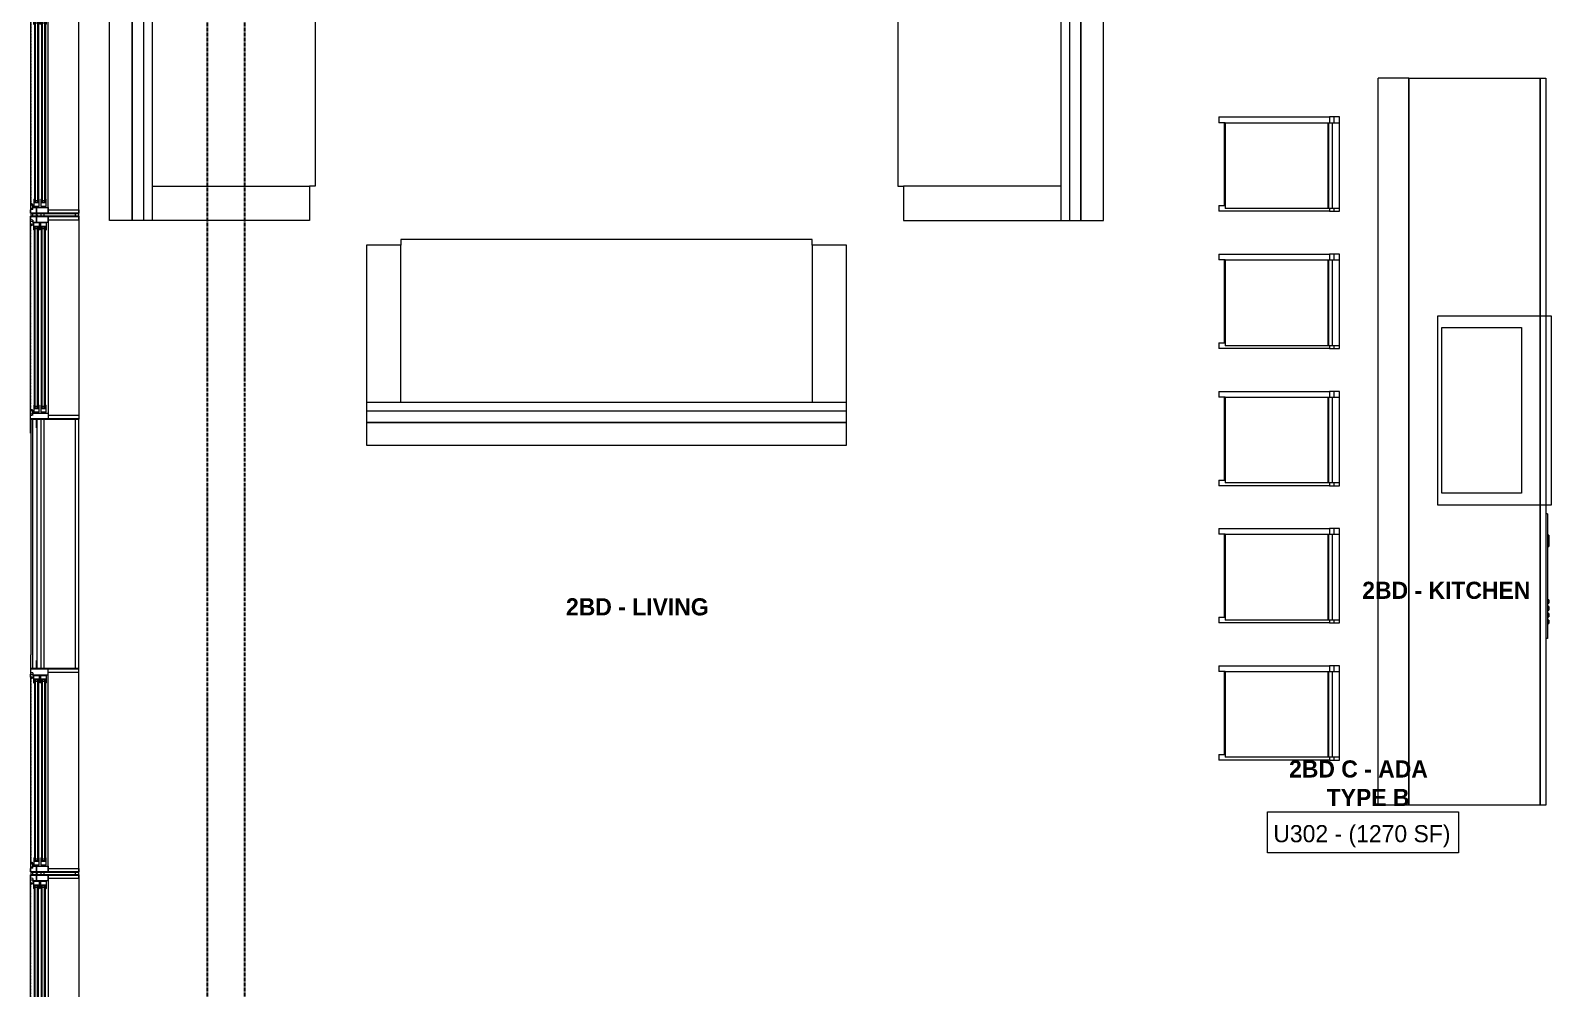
# Model space of a CAD drawing. Header units: inches. Extents: x -4093 to -1777, y 9773 to 12264.
# Drawn here: x -3860.3 to -3594.1, y 11912.4 to 12080 of the extents above; entities that cross this region are included whole.
import ezdxf

# ---------------------------------------------------------------- set-up
doc = ezdxf.new("R2010")
doc.units = ezdxf.units.IN
doc.header["$MEASUREMENT"] = 0
doc.linetypes.add('Dash', pattern=[0.25, 0.125, -0.125])
doc.linetypes.add('Grid Line 1_2_', pattern=[0.875, 0.5, -0.125, 0.125, -0.125])
for name, color, linetype, lineweight in [('0-1', 7, 'Continuous', 5), ('0-2', 7, 'Continuous', 9), ('A-AREA-IDEN', 2, 'Continuous', 9), ('A-DETL-GENF', 92, 'Continuous', 18), ('A-DETL-GENF-HDLN', 1, 'Dash', 9), ('A-GLAZ', 151, 'Continuous', 18), ('A-GLAZ-1', 151, 'Continuous', 9), ('A-GLAZ-2', 151, 'Continuous', 30), ('A-WALL', 113, 'Continuous', 18), ('A-WALL-1', 7, 'Continuous', 9), ('A-WALL-3', 113, 'Continuous', 9), ('I-FURN', 30, 'Continuous', 9), ('I-FURN-1', 7, 'Continuous', 9), ('P-SANR-FIXT-1', 7, 'Continuous', 9), ('Q-CASE-1', 7, 'Continuous', 9), ('Q-SPCQ-1', 7, 'Continuous', 9), ('S-GRID-1', 1, 'Grid Line 1_2_', 30)]:
    doc.layers.add(name, color=color, linetype=linetype, lineweight=lineweight)
doc.styles.add('Century Gothic_1', font='ufonts.com_century-gothic.ttf', dxfattribs={"height": 3})
doc.styles.add('Century Gothic_B', font='GOTHICB.TTF', dxfattribs={"height": 3})

# ---------------------------------------------------------------- blocks, each defined once
blk = doc.blocks.new('Couch-Both_Arms-Generic - 1-1352606-BACKGROUND - 3RD FLOOR')
at = {"layer": 'I-FURN'}
for p, q in [((-42, 13.5), (42, 13.5)), ((42, 13.5), (-42, 13.5)), ((-42, 13.5), (-42, 10)), ((42, 10), (42, 13.5)), ((-42, 11.5), (42, 11.5)), ((-42, 10), (-42, -17.5)), ((-42, 10), (42, 10)), ((-36, -17.5), (-36, 10)), ((36, 10), (36, -17.5)), ((42, -17.5), (42, 10)), ((-42, -17.5), (-36, -17.5)), ((-36, -17.5), (-36, -18.5)), ((-36, -18.5), (36, -18.5)), ((36, -18.5), (36, -17.5)), ((36, -17.5), (42, -17.5))]:
    blk.add_line(p, q, dxfattribs=at)
at = {"layer": 'I-FURN-1'}
for p, q in [((42, 17.5), (-42, 17.5)), ((-42, 17.5), (-42, 13.5)), ((42, 13.5), (42, 17.5))]:
    blk.add_line(p, q, dxfattribs=at)
blk = doc.blocks.new('Couch-Both_Arms-Generic - 2-1523460-BACKGROUND - 3RD FLOOR')
at = {"layer": 'I-FURN'}
for p, q in [((-24, 17.5), (-18, 17.5)), ((-24, -10), (-24, 17.5)), ((-18, 18.5), (18, 18.5)), ((-18, 17.5), (-18, 18.5)), ((-18, 17.5), (-18, -10)), ((18, 18.5), (18, 17.5)), ((18, 17.5), (24, 17.5)), ((18, -10), (18, 17.5)), ((24, 17.5), (24, -10)), ((-24, -10), (24, -10)), ((-24, -13.5), (-24, -10)), ((24, -10), (24, -13.5)), ((-24, -11.5), (24, -11.5)), ((-24, -13.5), (24, -13.5)), ((24, -13.5), (-24, -13.5))]:
    blk.add_line(p, q, dxfattribs=at)
at = {"layer": 'I-FURN-1'}
for p, q in [((-24, -17.5), (-24, -13.5)), ((24, -13.5), (24, -17.5)), ((24, -17.5), (-24, -17.5))]:
    blk.add_line(p, q, dxfattribs=at)
blk = doc.blocks.new('Couch-Both_Arms-Generic - 2-1352635-BACKGROUND - 3RD FLOOR')
at = {"layer": 'I-FURN'}
for p, q in [((-24, 13.5), (24, 13.5)), ((24, 13.5), (-24, 13.5)), ((-24, 13.5), (-24, 10)), ((24, 10), (24, 13.5)), ((-24, 11.5), (24, 11.5)), ((-24, 10), (-24, -17.5)), ((-24, 10), (24, 10)), ((-18, -17.5), (-18, 10)), ((18, 10), (18, -17.5)), ((24, -17.5), (24, 10)), ((-24, -17.5), (-18, -17.5)), ((-18, -17.5), (-18, -18.5)), ((-18, -18.5), (18, -18.5)), ((18, -18.5), (18, -17.5)), ((18, -17.5), (24, -17.5))]:
    blk.add_line(p, q, dxfattribs=at)
at = {"layer": 'I-FURN-1'}
for p, q in [((24, 17.5), (-24, 17.5)), ((-24, 17.5), (-24, 13.5)), ((24, 13.5), (24, 17.5))]:
    blk.add_line(p, q, dxfattribs=at)
blk = doc.blocks.new('OD_CW_Base Cabinet - OD_CW_Base Cabinet-4180745-BACKGROUND - 3RD FLOOR')
at = {"layer": 'Q-CASE-1'}
for p, q in [((0.74, 0), (127.91, 0)), ((0.74, -24), (0.74, 0)), ((127.91, 0), (127.91, -24)), ((127.91, -24), (0.74, -24))]:
    blk.add_line(p, q, dxfattribs=at)
blk = doc.blocks.new('Stainless Steel Farmhous Kitchen Sink - Stainless Steel Farmhous Kitchen Sink-4315883-BACKGROUND - 3RD FLOOR')
at = {"layer": 'P-SANR-FIXT-1'}
for p, q in [((-33, 22.2), (-33, 2.25)), ((0, 22.2), (-33, 22.2)), ((0, 2.25), (0, 22.2)), ((-31, 3), (-31, 16.96)), ((-31, 16.96), (-2, 16.96)), ((-2, 16.96), (-2, 3)), ((-2, 3), (-31, 3)), ((-33, 2.25), (0, 2.25))]:
    blk.add_line(p, q, dxfattribs=at)
blk = doc.blocks.new('Bar_Stool_6722_1_ - Bar_Stool_6722_1_-V94-BACKGROUND - 3RD FLOOR')
at = {"layer": 'I-FURN-1'}
for p, q in [((1, 0), (0, 0)), ((0, 0), (0, -0.98)), ((0, -0.98), (1, -0.98)), ((0, -0.98), (0, -1.78)), ((0, -1.78), (1, -1.78)), ((0, -17.72), (0, -1.78)), ((1, -1.24), (1, 0)), ((16, 0), (1, 0)), ((1, -1.91), (1, -1.24)), ((16, -1.24), (1, -1.24)), ((1, -1.91), (16, -1.91)), ((1, -2.03), (1, -1.91)), ((1, -17.63), (1, -2.03)), ((1, -2.03), (16, -2.03)), ((16.5, 0), (16, 0)), ((16, 0), (16, -1.24)), ((16, -0.98), (16.5, -0.98)), ((16, -1.24), (16, -1.91)), ((16, -1.78), (16.5, -1.78)), ((16, -1.91), (16, -2.03)), ((16, -2.03), (16, -17.63)), ((16.5, -0.98), (16.5, 0)), ((16.5, -1.78), (16.5, -0.98)), ((16.5, -1.78), (16.5, -17.72)), ((0, -19.21), (0, -17.72)), ((1, -19.89), (1, -17.63)), ((16, -17.63), (16, -19.89)), ((16.5, -17.72), (16.5, -19.21)), ((0, -21.13), (0, -19.21)), ((0, -21.13), (1, -21.13)), ((1, -19.99), (1, -19.89)), ((1, -19.99), (1, -20.06)), ((1, -20), (16, -20)), ((1, -20.06), (1, -20.14)), ((15.5, -20.14), (1, -20.14)), ((1, -20.14), (1, -21.13)), ((15.5, -20.06), (15.5, -19.99)), ((15.5, -20.14), (15.5, -20.06)), ((15.5, -21.13), (15.5, -20.14)), ((15.5, -21.13), (16.5, -21.13)), ((16, -19.89), (16, -19.99)), ((16.5, -19.21), (16.5, -21.13))]:
    blk.add_line(p, q, dxfattribs=at)
blk = doc.blocks.new('CTR - 1st Phase - Unit Layouts_rvt-1-BACKGROUND - 3RD FLOOR')
at = {"layer": 'A-WALL-1'}
for p, q in [((-3624.47, 11944.54), (-3624.47, 12071.71)), ((-3619.1, 12071.71), (-3624.47, 12071.71)), ((-3619.1, 12071.71), (-3619.1, 11944.54)), ((-3619.1, 11944.54), (-3624.47, 11944.54))]:
    blk.add_line(p, q, dxfattribs=at)
at = {"layer": 'Q-CASE-1'}
for p, q in [((-3619.1, 12071.71), (-3596.1, 12071.71)), ((-3619.1, 11944.54), (-3619.1, 12071.71)), ((-3596.1, 12071.71), (-3596.1, 11944.54)), ((-3596.1, 12071.71), (-3595.1, 12071.71)), ((-3596.1, 11944.54), (-3596.1, 12071.71)), ((-3595.1, 12071.71), (-3595.1, 11944.54)), ((-3596.1, 11944.54), (-3619.1, 11944.54)), ((-3595.1, 11944.54), (-3596.1, 11944.54))]:
    blk.add_line(p, q, dxfattribs=at)
at = {"layer": 'Q-SPCQ-1'}
for p, q in [((-3594.85, 11995.48), (-3595.1, 11995.48)), ((-3594.85, 11995.48), (-3594.85, 11973.66)), ((-3594.6, 11991.75), (-3594.85, 11991.75)), ((-3594.6, 11991.75), (-3594.6, 11990.76)), ((-3594.6, 11990.76), (-3594.6, 11989.78)), ((-3594.85, 11989.78), (-3594.6, 11989.78)), ((-3594.6, 11980.42), (-3594.85, 11980.42)), ((-3594.85, 11979.83), (-3594.6, 11979.83)), ((-3594.6, 11980.42), (-3594.6, 11979.83)), ((-3594.6, 11979.24), (-3594.85, 11979.24)), ((-3594.85, 11978.65), (-3594.6, 11978.65)), ((-3594.6, 11978.06), (-3594.85, 11978.06)), ((-3594.85, 11977.47), (-3594.6, 11977.47)), ((-3594.6, 11976.88), (-3594.85, 11976.88)), ((-3594.6, 11979.24), (-3594.6, 11978.65)), ((-3594.6, 11978.06), (-3594.6, 11977.47)), ((-3594.6, 11976.88), (-3594.6, 11976.29)), ((-3594.85, 11976.29), (-3594.6, 11976.29)), ((-3594.85, 11973.66), (-3595.1, 11973.66))]:
    blk.add_line(p, q, dxfattribs=at)
at = {"layer": '0-2'}
for name, p, rotation in [('Couch-Both_Arms-Generic - 2-1523460-BACKGROUND - 3RD FLOOR', (-3829, 12070.79), 270.0000000000335), ('Couch-Both_Arms-Generic - 2-1352635-BACKGROUND - 3RD FLOOR', (-3690, 12070.79), 270.0000000000175), ('OD_CW_Base Cabinet - OD_CW_Base Cabinet-4180745-BACKGROUND - 3RD FLOOR', (-3595.1, 12072.45), 270), ('Bar_Stool_6722_1_ - Bar_Stool_6722_1_-V94-BACKGROUND - 3RD FLOOR', (-3631.22, 12064.89), 269.9999999999907), ('Couch-Both_Arms-Generic - 1-1352606-BACKGROUND - 3RD FLOOR', (-3759.5, 12024.96), 180), ('Bar_Stool_6722_1_ - Bar_Stool_6722_1_-V94-BACKGROUND - 3RD FLOOR', (-3631.22, 12040.89), 269.9999999999907), ('Stainless Steel Farmhous Kitchen Sink - Stainless Steel Farmhous Kitchen Sink-4315883-BACKGROUND - 3RD FLOOR', (-3616.31, 11997.07), 269.9999999999991), ('Bar_Stool_6722_1_ - Bar_Stool_6722_1_-V94-BACKGROUND - 3RD FLOOR', (-3631.22, 12016.89), 269.9999999999907), ('Bar_Stool_6722_1_ - Bar_Stool_6722_1_-V94-BACKGROUND - 3RD FLOOR', (-3631.22, 11992.89), 269.9999999999907), ('Bar_Stool_6722_1_ - Bar_Stool_6722_1_-V94-BACKGROUND - 3RD FLOOR', (-3631.22, 11968.89), 269.9999999999907)]:
    blk.add_blockref(name, p, dxfattribs=dict(at, rotation=rotation))
blk = doc.blocks.new('CTR - 1st Phase - Structure_rvt-1-BACKGROUND - 3RD FLOOR')
at = {"layer": 'S-GRID-1'}
for p, q in [((-3829.32, 9772.61), (-3829.32, 12247.5)), ((-3822.82, 9772.61), (-3822.82, 12247.5))]:
    blk.add_line(p, q, dxfattribs=at)
blk = doc.blocks.new('Window-Double_Hung-Marvin-Essential - 2-WIDE _TEMP ALL LOW_ ESDH3066-3454268-BACKGROUND - 3RD FLOOR')
at = {"layer": 'A-DETL-GENF'}
for p, q in [((-19.25, 3.23), (-19.25, 3.19)), ((-17.75, 3.23), (-19.25, 3.23)), ((-19.25, 3.19), (-17.9, 3.19)), ((-17.9, 3.19), (-17.9, 3.08)), ((-17.9, 3.08), (-17.75, 3.08)), ((-17.75, 4.28), (-17.16, 4.28)), ((-17.75, 4.28), (-17.75, 1.19)), ((-17.08, 3.87), (-17.16, 4.28)), ((-17.08, 3.87), (-16.19, 3.87)), ((-16.85, 4.25), (-16.85, 3.87)), ((-16.3, 4.25), (-16.85, 4.25)), ((-16.38, 3.77), (-16.72, 3.77)), ((-16.72, 3.77), (-16.72, 1.19)), ((-15.34, 3.69), (-16.56, 3.69)), ((-16.56, 2.75), (-16.56, 3.69)), ((-16.56, 2.75), (-15.34, 2.75)), ((-16.38, 3.87), (-16.38, 3.77)), ((-16.3, 4.01), (-16.3, 4.25)), ((-16.18, 4.01), (-16.3, 4.01)), ((-16.19, 3.97), (-16.1, 3.97)), ((-16.19, 3.87), (-16.19, 3.97)), ((-16.18, 4.22), (-16.1, 4.22)), ((-16.18, 4.22), (-16.18, 4.01)), ((-16.1, 3.97), (-16.1, 4.22)), ((-15.94, 2.87), (-15.94, 3.59)), ((-15.94, 3.59), (-15.28, 3.59)), ((-15.28, 2.87), (-15.94, 2.87)), ((15.84, 3.57), (-15.84, 3.57)), ((-15.84, 2.88), (-15.84, 3.57)), ((15.84, 3.45), (-15.84, 3.45)), ((15.84, 3.01), (-15.84, 3.01)), ((15.84, 2.88), (-15.84, 2.88)), ((-15.54, 3.01), (-15.54, 3.45)), ((-15.34, 3.69), (-15.28, 3.63)), ((-15.34, 2.75), (-15.28, 2.81)), ((-15.28, 3.59), (-15.28, 3.63)), ((-15.28, 2.81), (-15.28, 2.87)), ((15.34, 3.69), (15.28, 3.63)), ((15.28, 3.59), (15.28, 3.63)), ((15.94, 3.59), (15.28, 3.59)), ((15.28, 2.81), (15.28, 2.87)), ((15.28, 2.87), (15.94, 2.87)), ((15.34, 2.75), (15.28, 2.81)), ((15.34, 3.69), (16.56, 3.69)), ((16.56, 2.75), (15.34, 2.75)), ((15.54, 3.01), (15.54, 3.45)), ((15.84, 2.88), (15.84, 3.57)), ((15.94, 2.87), (15.94, 3.59)), ((16.18, 4.22), (16.1, 4.22)), ((16.1, 3.97), (16.1, 4.22)), ((16.19, 3.97), (16.1, 3.97)), ((16.18, 4.22), (16.18, 4.01)), ((16.18, 4.01), (16.3, 4.01)), ((16.19, 3.87), (16.19, 3.97)), ((17.08, 3.87), (16.19, 3.87)), ((16.3, 4.01), (16.3, 4.25)), ((16.3, 4.25), (16.85, 4.25)), ((16.38, 3.87), (16.38, 3.77)), ((16.38, 3.77), (16.72, 3.77)), ((16.56, 2.75), (16.56, 3.69)), ((16.72, 3.77), (16.72, 1.19)), ((16.85, 4.25), (16.85, 3.87)), ((17.08, 3.87), (17.16, 4.28)), ((17.75, 4.28), (17.16, 4.28)), ((17.75, 4.28), (17.75, 1.19)), ((17.75, 3.23), (19.25, 3.23)), ((17.9, 3.08), (17.75, 3.08)), ((17.9, 3.19), (17.9, 3.08)), ((19.25, 3.19), (17.9, 3.19)), ((19.25, 3.23), (19.25, 3.19)), ((-16.72, 1.19), (-17.75, 1.19)), ((-15.34, 2.47), (-16.56, 2.47)), ((-16.56, 1.53), (-16.56, 2.47)), ((-16.56, 1.53), (-15.34, 1.53)), ((-15.94, 1.65), (-15.94, 2.37)), ((-15.94, 2.37), (-15.28, 2.37)), ((-15.28, 1.65), (-15.94, 1.65)), ((15.84, 2.35), (-15.84, 2.35)), ((-15.84, 1.66), (-15.84, 2.35)), ((15.84, 2.23), (-15.84, 2.23)), ((15.84, 1.79), (-15.84, 1.79)), ((15.84, 1.66), (-15.84, 1.66)), ((-15.54, 1.79), (-15.54, 2.23)), ((-15.34, 2.47), (-15.28, 2.41)), ((-15.34, 1.53), (-15.28, 1.59)), ((-15.28, 2.37), (-15.28, 2.41)), ((-15.28, 1.59), (-15.28, 1.65)), ((15.34, 2.47), (15.28, 2.41)), ((15.28, 2.37), (15.28, 2.41)), ((15.94, 2.37), (15.28, 2.37)), ((15.28, 1.59), (15.28, 1.65)), ((15.28, 1.65), (15.94, 1.65)), ((15.34, 1.53), (15.28, 1.59)), ((15.34, 2.47), (16.56, 2.47)), ((16.56, 1.53), (15.34, 1.53)), ((15.54, 1.79), (15.54, 2.23)), ((15.84, 1.66), (15.84, 2.35)), ((15.94, 1.65), (15.94, 2.37)), ((16.56, 1.53), (16.56, 2.47)), ((16.72, 1.19), (17.75, 1.19))]:
    blk.add_line(p, q, dxfattribs=at)
at = {"layer": 'A-DETL-GENF-HDLN'}
blk.add_line((16.1, 4.22), (-16.5, 4.22), dxfattribs=at)
at = {"layer": 'A-GLAZ'}
for p, q in [((-17.13, 1.16), (-17.13, -4.19)), ((17.12, -4.19), (17.12, 1.16)), ((-17.13, -4.19), (-17.75, -4.19)), ((17.12, -4.19), (17.75, -4.19))]:
    blk.add_line(p, q, dxfattribs=at)
at = {"layer": 'A-GLAZ-1'}
for p, q in [((17.75, 4.28), (-17.75, 4.28)), ((20.21, 4.25), (17.75, 4.25)), ((17.75, 4.19), (20.21, 4.19)), ((20.21, 4.19), (20.21, 4.25)), ((-17.75, 1.19), (17.75, 1.19)), ((-17.75, -4.19), (17.75, -4.19))]:
    blk.add_line(p, q, dxfattribs=at)
at = {"layer": 'A-GLAZ-2'}
for p, q in [((-17.75, 4.28), (-17.75, 1.19)), ((17.75, 1.19), (17.75, 4.28)), ((-17.75, 1.16), (-17.75, -4.19)), ((17.75, -4.19), (17.75, 1.16))]:
    blk.add_line(p, q, dxfattribs=at)
blk = doc.blocks.new('Window-Double_Hung-Marvin-Essential - 2-WIDE _TEMP ALL LOW_ ESDH3066-3454271-BACKGROUND - 3RD FLOOR')
at = {"layer": 'A-DETL-GENF'}
for p, q in [((-16.72, -1.19), (-17.75, -1.19)), ((-17.75, -4.28), (-17.75, -1.19)), ((-16.72, -3.77), (-16.72, -1.19)), ((-16.56, -1.53), (-15.34, -1.53)), ((-16.56, -1.53), (-16.56, -2.47)), ((-15.34, -2.47), (-16.56, -2.47)), ((-15.28, -1.65), (-15.94, -1.65)), ((-15.94, -1.65), (-15.94, -2.37)), ((-15.94, -2.37), (-15.28, -2.37)), ((15.84, -1.66), (-15.84, -1.66)), ((-15.84, -1.66), (-15.84, -2.35)), ((15.84, -1.79), (-15.84, -1.79)), ((15.84, -2.23), (-15.84, -2.23)), ((15.84, -2.35), (-15.84, -2.35)), ((-15.54, -1.79), (-15.54, -2.23)), ((-15.34, -1.53), (-15.28, -1.59)), ((-15.34, -2.47), (-15.28, -2.41)), ((-15.28, -1.59), (-15.28, -1.65)), ((-15.28, -2.37), (-15.28, -2.41)), ((15.34, -1.53), (15.28, -1.59)), ((15.28, -1.59), (15.28, -1.65)), ((15.28, -1.65), (15.94, -1.65)), ((15.28, -2.37), (15.28, -2.41)), ((15.94, -2.37), (15.28, -2.37)), ((15.34, -2.47), (15.28, -2.41)), ((16.56, -1.53), (15.34, -1.53)), ((15.34, -2.47), (16.56, -2.47)), ((15.54, -1.79), (15.54, -2.23)), ((15.84, -1.66), (15.84, -2.35)), ((15.94, -1.65), (15.94, -2.37)), ((16.56, -1.53), (16.56, -2.47)), ((16.72, -3.77), (16.72, -1.19)), ((16.72, -1.19), (17.75, -1.19)), ((17.75, -4.28), (17.75, -1.19)), ((-19.25, -3.23), (-19.25, -3.19)), ((-19.25, -3.19), (-17.9, -3.19)), ((-17.75, -3.23), (-19.25, -3.23)), ((-17.9, -3.19), (-17.9, -3.08)), ((-17.9, -3.08), (-17.75, -3.08)), ((-17.75, -4.28), (-17.16, -4.28)), ((-17.08, -3.87), (-17.16, -4.28)), ((-17.08, -3.87), (-16.19, -3.87)), ((-16.85, -4.25), (-16.85, -3.87)), ((-16.3, -4.25), (-16.85, -4.25)), ((-16.38, -3.77), (-16.72, -3.77)), ((-16.56, -2.75), (-15.34, -2.75)), ((-16.56, -2.75), (-16.56, -3.69)), ((-15.34, -3.69), (-16.56, -3.69)), ((-16.38, -3.87), (-16.38, -3.77)), ((-16.18, -4.01), (-16.3, -4.01)), ((-16.3, -4.01), (-16.3, -4.25)), ((-16.19, -3.87), (-16.19, -3.97)), ((-16.19, -3.97), (-16.1, -3.97)), ((-16.18, -4.22), (-16.18, -4.01)), ((-16.18, -4.22), (-16.1, -4.22)), ((-16.1, -3.97), (-16.1, -4.22)), ((-15.28, -2.87), (-15.94, -2.87)), ((-15.94, -2.87), (-15.94, -3.59)), ((-15.94, -3.59), (-15.28, -3.59)), ((15.84, -2.88), (-15.84, -2.88)), ((-15.84, -2.88), (-15.84, -3.57)), ((15.84, -3.01), (-15.84, -3.01)), ((15.84, -3.45), (-15.84, -3.45)), ((15.84, -3.57), (-15.84, -3.57)), ((-15.54, -3.01), (-15.54, -3.45)), ((-15.34, -2.75), (-15.28, -2.81)), ((-15.34, -3.69), (-15.28, -3.63)), ((-15.28, -2.81), (-15.28, -2.87)), ((-15.28, -3.59), (-15.28, -3.63)), ((15.34, -2.75), (15.28, -2.81)), ((15.28, -2.81), (15.28, -2.87)), ((15.28, -2.87), (15.94, -2.87)), ((15.28, -3.59), (15.28, -3.63)), ((15.94, -3.59), (15.28, -3.59)), ((15.34, -3.69), (15.28, -3.63)), ((16.56, -2.75), (15.34, -2.75)), ((15.34, -3.69), (16.56, -3.69)), ((15.54, -3.01), (15.54, -3.45)), ((15.84, -2.88), (15.84, -3.57)), ((15.94, -2.87), (15.94, -3.59)), ((16.19, -3.97), (16.1, -3.97)), ((16.1, -3.97), (16.1, -4.22)), ((16.18, -4.22), (16.1, -4.22)), ((16.18, -4.22), (16.18, -4.01)), ((16.18, -4.01), (16.3, -4.01)), ((17.08, -3.87), (16.19, -3.87)), ((16.19, -3.87), (16.19, -3.97)), ((16.3, -4.01), (16.3, -4.25)), ((16.3, -4.25), (16.85, -4.25)), ((16.38, -3.87), (16.38, -3.77)), ((16.38, -3.77), (16.72, -3.77)), ((16.56, -2.75), (16.56, -3.69)), ((16.85, -4.25), (16.85, -3.87)), ((17.08, -3.87), (17.16, -4.28)), ((17.75, -4.28), (17.16, -4.28)), ((17.9, -3.08), (17.75, -3.08)), ((17.75, -3.23), (19.25, -3.23)), ((17.9, -3.19), (17.9, -3.08)), ((19.25, -3.19), (17.9, -3.19)), ((19.25, -3.23), (19.25, -3.19))]:
    blk.add_line(p, q, dxfattribs=at)
at = {"layer": 'A-DETL-GENF-HDLN'}
blk.add_line((16.1, -4.22), (-16.5, -4.22), dxfattribs=at)
at = {"layer": 'A-GLAZ'}
for p, q in [((-17.13, 4.19), (-17.75, 4.19)), ((-17.13, -1.16), (-17.13, 4.19)), ((17.12, 4.19), (17.75, 4.19)), ((17.12, 4.19), (17.12, -1.16))]:
    blk.add_line(p, q, dxfattribs=at)
at = {"layer": 'A-GLAZ-1'}
for p, q in [((-17.75, 4.19), (17.75, 4.19)), ((-17.75, -1.19), (17.75, -1.19)), ((17.75, -4.28), (-17.75, -4.28)), ((17.75, -4.19), (20.21, -4.19)), ((20.21, -4.25), (17.75, -4.25)), ((20.21, -4.19), (20.21, -4.25))]:
    blk.add_line(p, q, dxfattribs=at)
at = {"layer": 'A-GLAZ-2'}
for p, q in [((-17.75, -1.16), (-17.75, 4.19)), ((17.75, 4.19), (17.75, -1.16)), ((-17.75, -4.28), (-17.75, -1.19)), ((17.75, -1.19), (17.75, -4.28))]:
    blk.add_line(p, q, dxfattribs=at)

msp = doc.modelspace()

# ---------------------------------------------------------------- linework, layer by layer
at = {"layer": 'A-AREA-IDEN', "flags": 128}
msp.add_lwpolyline([(-3643.8, 11943.36), (-3610.38, 11943.36), (-3610.38, 11936.2), (-3643.8, 11936.2)], close=True, dxfattribs=at)
at = {"layer": 'A-WALL'}
for p, q in [((-3859.97, 12048.04), (-3859.97, 12047.54)), ((-3859.22, 12048.04), (-3859.22, 12047.54)), ((-3858.47, 12048.04), (-3858.47, 12047.54)), ((-3857.97, 12048.04), (-3857.97, 12047.54)), ((-3852.47, 12048.04), (-3852.47, 12047.54)), ((-3859.97, 12012.04), (-3859.97, 11968.34)), ((-3859.22, 12012.04), (-3859.22, 11968.34)), ((-3858.47, 12012.04), (-3858.47, 11968.34)), ((-3857.97, 12012.04), (-3857.97, 11968.34)), ((-3852.47, 12012.04), (-3852.47, 11968.34)), ((-3859.97, 11932.84), (-3859.97, 11932.34)), ((-3859.22, 11932.84), (-3859.22, 11932.34)), ((-3858.47, 11932.84), (-3858.47, 11932.34)), ((-3857.97, 11932.84), (-3857.97, 11932.34)), ((-3852.47, 11932.84), (-3852.47, 11932.34))]:
    msp.add_line(p, q, dxfattribs=at)
at = {"layer": 'A-WALL-3'}
for p, q in [((-3860.22, 12048.04), (-3860.22, 12047.54)), ((-3857.19, 12048.04), (-3857.22, 12048.04)), ((-3857.22, 12047.54), (-3857.19, 12047.54)), ((-3851.85, 12047.54), (-3851.85, 12048.04)), ((-3857.19, 12012.04), (-3857.22, 12012.04)), ((-3851.85, 11968.34), (-3851.85, 12012.04)), ((-3860.22, 12009.58), (-3860.22, 11970.8)), ((-3857.22, 11968.34), (-3857.19, 11968.34)), ((-3860.22, 11932.84), (-3860.22, 11932.34)), ((-3857.19, 11932.84), (-3857.22, 11932.84)), ((-3857.22, 11932.34), (-3857.19, 11932.34)), ((-3851.85, 11932.34), (-3851.85, 11932.84))]:
    msp.add_line(p, q, dxfattribs=at)

# ---------------------------------------------------------------- block references
at = {"layer": '0-1'}
for name in ['CTR - 1st Phase - Structure_rvt-1-BACKGROUND - 3RD FLOOR', 'CTR - 1st Phase - Unit Layouts_rvt-1-BACKGROUND - 3RD FLOOR']:
    msp.add_blockref(name, (0, 0), dxfattribs=at)
at = {"layer": 'A-GLAZ-1'}
for name, p, rotation in [('Window-Double_Hung-Marvin-Essential - 2-WIDE _TEMP ALL LOW_ ESDH3066-3454268-BACKGROUND - 3RD FLOOR', (-3856.04, 12065.79), 89.99999999999991), ('Window-Double_Hung-Marvin-Essential - 2-WIDE _TEMP ALL LOW_ ESDH3066-3454271-BACKGROUND - 3RD FLOOR', (-3856.04, 12029.79), 269.9999999999999), ('Window-Double_Hung-Marvin-Essential - 2-WIDE _TEMP ALL LOW_ ESDH3066-3454268-BACKGROUND - 3RD FLOOR', (-3856.04, 11950.59), 89.99999999999991), ('Window-Double_Hung-Marvin-Essential - 2-WIDE _TEMP ALL LOW_ ESDH3066-3454271-BACKGROUND - 3RD FLOOR', (-3856.04, 11914.59), 269.9999999999999)]:
    msp.add_blockref(name, p, dxfattribs=dict(at, rotation=rotation))

# ---------------------------------------------------------------- texts
at = {"layer": 'A-AREA-IDEN', "char_height": 3, "attachment_point": 1}
for s, insert, width, style in [('2BD - KITCHEN', (-3627.24, 11983.6), 35.451, 'Century Gothic_B'), ('2BD - LIVING', (-3766.59, 11980.71), 31.411, 'Century Gothic_B'), ('2BD C - ADA', (-3640.05, 11952.35), 31.31, 'Century Gothic_B'), ('TYPE B', (-3633.46, 11947.35), 15.453, 'Century Gothic_B'), ('U302 - (1270 SF)', (-3642.8, 11941.03), 37.976, 'Century Gothic_1')]:
    msp.add_mtext(s, dxfattribs=dict(at, insert=insert, width=width, style=style))

doc.saveas('drawing.dxf')
